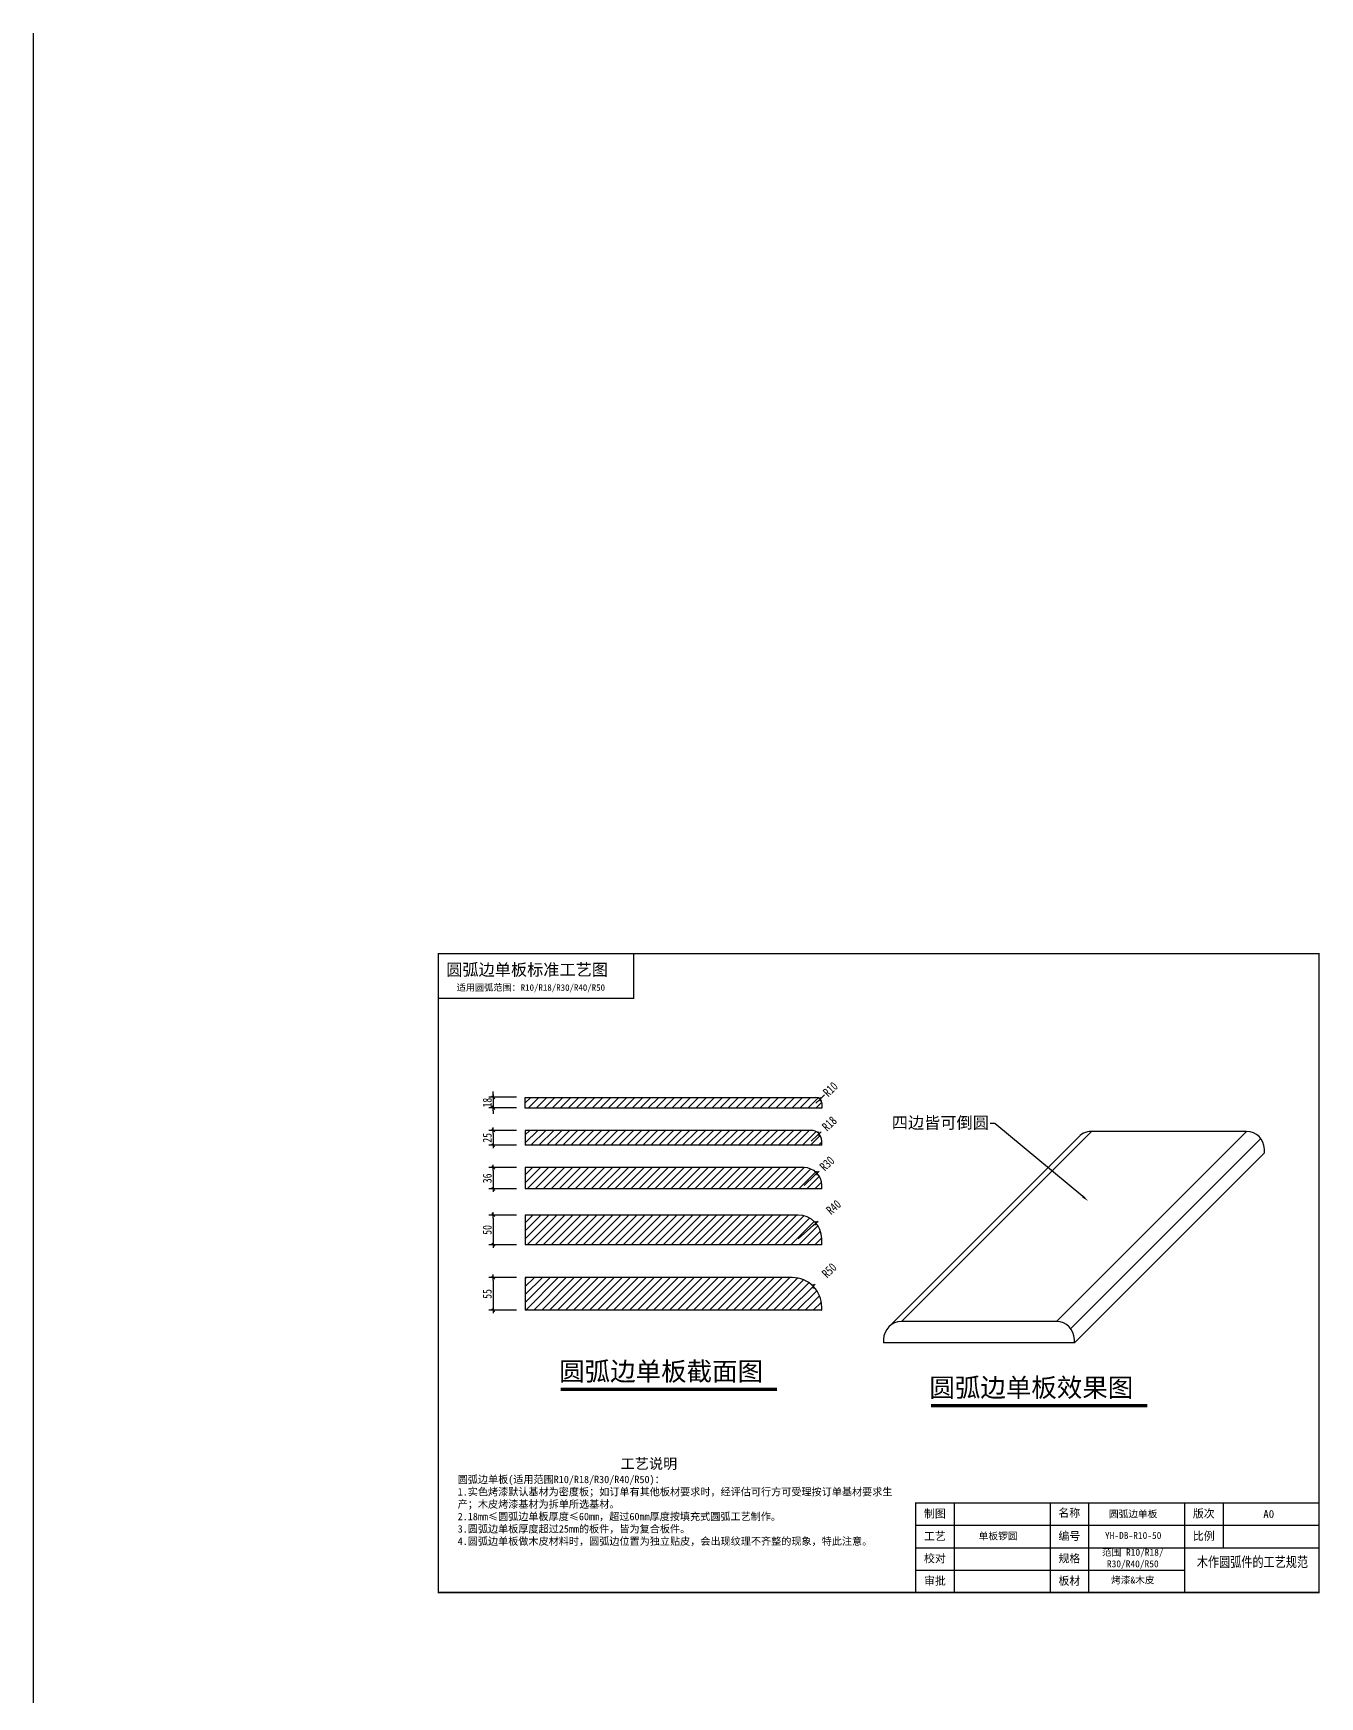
# Model space of a CAD drawing. Header units: millimetres. Extents: x 1116 to 19180, y 5378 to 16725.
# Drawn here: x 4805 to 6974, y 13920 to 16725 of the extents above; entities that cross this region are included whole.
import ezdxf
from ezdxf import colors
from ezdxf.entities.mleader import LeaderData, LeaderLine
from ezdxf.math import Vec2, Vec3

# ---------------------------------------------------------------- set-up
doc = ezdxf.new("R2010")
doc.units = ezdxf.units.MM
doc.layers.add('YQ_TITLE', color=6, linetype='Continuous')
doc.layers.add('图框', color=7, linetype='Continuous')
doc.layers.add('常用', color=7, linetype='Continuous', lineweight=30)
doc.styles.get("Standard").update_dxf_attribs({"font": 'arial.ttf'})
doc.styles.add('YQ_DIM', font='simfang.ttf', dxfattribs={"width": 0.8})
doc.styles.add('YQ_TITLE', font='simhei.ttf')
doc.styles.add('黑体', font='simhei.ttf')
doc.dimstyles.new('yq5', dxfattribs={"dimscale": 5, "dimtxt": 3, "dimasz": 1, "dimexe": 1.5, "dimexo": 3, "dimgap": 0.5, "dimtad": 1, "dimdec": 1, "dimdsep": 46, "dimtxsty": 'YQ_DIM', "dimblk": 'YQTICK', "dimcen": 0, "dimclrd": 256, "dimclre": 256, "dimclrt": 7, "dimadec": 1, "dimazin": 2, "dimtfac": 1, "dimtdec": 1, "dimtix": 1, "dimtmove": 2, "dimatfit": 2, "dimfxl": 0, "dimtolj": 1, "dimtzin": 0, "dimarcsym": 0})
pattern_1 = [(45, (566.591, -3455.7655), (-6.735192, 6.735192), [])]

# ---------------------------------------------------------------- blocks, each defined once
blk = doc.blocks.new('YQTICK')
blk.add_line((-1, 0), (1, 0))
at = {"const_width": 0.4}
blk.add_lwpolyline([(0.53, 0.53), (-0.53, -0.53)], dxfattribs=at)
blk = doc.blocks.new('*D110')
at = {"lineweight": -2, "transparency": 16777216}
for p, q in [((5619.9, 14930.7), (5573.4, 14930.7)), ((5580.9, 14935.7), (5580.9, 14940.7)), ((5580.9, 14930.7), (5580.9, 14912.7)), ((5619.9, 14912.7), (5573.4, 14912.7)), ((5580.9, 14907.7), (5580.9, 14902.7))]:
    blk.add_line(p, q, dxfattribs=at)
at = {"layer": 'Defpoints', "color": 0, "transparency": 16777216}
for p in [(5634.9, 14930.7), (5580.9, 14912.7), (5634.9, 14912.7)]:
    blk.add_point(p, dxfattribs=at)
at = {"lineweight": -2, "transparency": 16777216, "xscale": 5, "yscale": 5, "zscale": 5}
for p, rotation in [((5580.9, 14930.7), 270), ((5580.9, 14912.7), 90)]:
    blk.add_blockref('YQTICK', p, dxfattribs=dict(at, rotation=rotation))
at = {"color": 7, "transparency": 16777216, "insert": (5570.8, 14921.7), "char_height": 15, "attachment_point": 5, "rotation": 90, "style": 'YQ_DIM'}
blk.add_mtext('\\A1;18', dxfattribs=at)
blk = doc.blocks.new('*D111')
at = {"lineweight": -2, "transparency": 16777216}
for p, q in [((5619.9, 14874.9), (5573.4, 14874.9)), ((5580.9, 14869.9), (5580.9, 14854.9)), ((5619.9, 14849.9), (5573.4, 14849.9))]:
    blk.add_line(p, q, dxfattribs=at)
at = {"layer": 'Defpoints', "color": 0, "transparency": 16777216}
for p in [(5634.9, 14874.9), (5580.9, 14849.9), (5634.9, 14849.9)]:
    blk.add_point(p, dxfattribs=at)
at = {"lineweight": -2, "transparency": 16777216, "xscale": 5, "yscale": 5, "zscale": 5}
for p, rotation in [((5580.9, 14874.9), 90), ((5580.9, 14849.9), 270)]:
    blk.add_blockref('YQTICK', p, dxfattribs=dict(at, rotation=rotation))
at = {"color": 7, "transparency": 16777216, "insert": (5570.8, 14862.4), "char_height": 15, "attachment_point": 5, "rotation": 90, "style": 'YQ_DIM'}
blk.add_mtext('\\A1;25', dxfattribs=at)
blk = doc.blocks.new('*D112')
at = {"lineweight": -2, "transparency": 16777216}
for p, q in [((5619.9, 14812.1), (5573.4, 14812.1)), ((5580.9, 14807.1), (5580.9, 14781.1)), ((5619.9, 14776.1), (5573.4, 14776.1))]:
    blk.add_line(p, q, dxfattribs=at)
at = {"layer": 'Defpoints', "color": 0, "transparency": 16777216}
for p in [(5634.9, 14812.1), (5580.9, 14776.1), (5634.9, 14776.1)]:
    blk.add_point(p, dxfattribs=at)
at = {"lineweight": -2, "transparency": 16777216, "xscale": 5, "yscale": 5, "zscale": 5}
for p, rotation in [((5580.9, 14812.1), 90), ((5580.9, 14776.1), 270)]:
    blk.add_blockref('YQTICK', p, dxfattribs=dict(at, rotation=rotation))
at = {"color": 7, "transparency": 16777216, "insert": (5570.8, 14794.1), "char_height": 15, "attachment_point": 5, "rotation": 90, "style": 'YQ_DIM'}
blk.add_mtext('\\A1;36', dxfattribs=at)
blk = doc.blocks.new('*D113')
at = {"lineweight": -2, "transparency": 16777216}
for p, q in [((5619.9, 14732.1), (5573.4, 14732.1)), ((5580.9, 14727.1), (5580.9, 14687.1)), ((5619.9, 14682.1), (5573.4, 14682.1))]:
    blk.add_line(p, q, dxfattribs=at)
at = {"layer": 'Defpoints', "color": 0, "transparency": 16777216}
for p in [(5634.9, 14732.1), (5580.9, 14682.1), (5634.9, 14682.1)]:
    blk.add_point(p, dxfattribs=at)
at = {"lineweight": -2, "transparency": 16777216, "xscale": 5, "yscale": 5, "zscale": 5}
for p, rotation in [((5580.9, 14732.1), 90), ((5580.9, 14682.1), 270)]:
    blk.add_blockref('YQTICK', p, dxfattribs=dict(at, rotation=rotation))
at = {"color": 7, "transparency": 16777216, "insert": (5570.8, 14707.1), "char_height": 15, "attachment_point": 5, "rotation": 90, "style": 'YQ_DIM'}
blk.add_mtext('\\A1;50', dxfattribs=at)
blk = doc.blocks.new('*D114')
at = {"lineweight": -2, "transparency": 16777216}
for p, q in [((5619.9, 14626.7), (5573.4, 14626.7)), ((5580.9, 14621.7), (5580.9, 14576.7)), ((5619.9, 14571.7), (5573.4, 14571.7))]:
    blk.add_line(p, q, dxfattribs=at)
at = {"layer": 'Defpoints', "color": 0, "transparency": 16777216}
for p in [(5634.9, 14626.7), (5580.9, 14571.7), (5634.9, 14571.7)]:
    blk.add_point(p, dxfattribs=at)
at = {"lineweight": -2, "transparency": 16777216, "xscale": 5, "yscale": 5, "zscale": 5}
for p, rotation in [((5580.9, 14626.7), 90), ((5580.9, 14571.7), 270)]:
    blk.add_blockref('YQTICK', p, dxfattribs=dict(at, rotation=rotation))
at = {"color": 7, "transparency": 16777216, "insert": (5570.8, 14599.2), "char_height": 15, "attachment_point": 5, "rotation": 90, "style": 'YQ_DIM'}
blk.add_mtext('\\A1;55', dxfattribs=at)
blk = doc.blocks.new('*D78')
at = {"lineweight": -2, "transparency": 16777216}
for p, q in [((6124.9, 14920.7), (6132.1, 14927.6)), ((6135.7, 14931.1), (6139.3, 14934.6))]:
    blk.add_line(p, q, dxfattribs=at)
at = {"layer": 'Defpoints', "color": 0, "transparency": 16777216}
for p in [(6132.1, 14927.6), (6124.9, 14920.7)]:
    blk.add_point(p, dxfattribs=at)
at = {"lineweight": -2, "transparency": 16777216, "xscale": 5, "yscale": 5, "zscale": 5, "rotation": 224.0160977499731}
blk.add_blockref('YQTICK', (6132.1, 14927.6), dxfattribs=at)
at = {"color": 7, "transparency": 16777216, "insert": (6149.4, 14944.3), "char_height": 15, "attachment_point": 5, "rotation": 44.0161, "style": 'YQ_DIM'}
blk.add_mtext('\\A1;R10', dxfattribs=at)
blk = doc.blocks.new('*D79')
at = {"lineweight": -2, "transparency": 16777216}
blk.add_line((6116.9, 14856.9), (6126.3, 14865.9), dxfattribs=at)
at = {"layer": 'Defpoints', "color": 0, "transparency": 16777216}
for p in [(6129.9, 14869.3), (6116.9, 14856.9)]:
    blk.add_point(p, dxfattribs=at)
at = {"lineweight": -2, "transparency": 16777216, "xscale": 5, "yscale": 5, "zscale": 5, "rotation": 43.77074317255138}
blk.add_blockref('YQTICK', (6129.9, 14869.3), dxfattribs=at)
at = {"color": 7, "transparency": 16777216, "insert": (6147.6, 14886.3), "char_height": 15, "attachment_point": 5, "rotation": 43.7707, "style": 'YQ_DIM'}
blk.add_mtext('\\A1;R18', dxfattribs=at)
blk = doc.blocks.new('*D80')
at = {"lineweight": -2, "transparency": 16777216}
blk.add_line((6104.9, 14782.1), (6123, 14799.4), dxfattribs=at)
at = {"layer": 'Defpoints', "color": 0, "transparency": 16777216}
for p in [(6104.9, 14782.1), (6126.6, 14802.8)]:
    blk.add_point(p, dxfattribs=at)
at = {"lineweight": -2, "transparency": 16777216, "xscale": 5, "yscale": 5, "zscale": 5, "rotation": 43.53911980858714}
blk.add_blockref('YQTICK', (6126.6, 14802.8), dxfattribs=at)
at = {"color": 7, "transparency": 16777216, "insert": (6143.7, 14819), "char_height": 15, "attachment_point": 5, "rotation": 43.5391, "style": 'YQ_DIM'}
blk.add_mtext('\\A1;R30', dxfattribs=at)
blk = doc.blocks.new('*D81')
at = {"lineweight": -2, "transparency": 16777216}
blk.add_line((6094.9, 14692.1), (6121, 14715.3), dxfattribs=at)
at = {"layer": 'Defpoints', "color": 0, "transparency": 16777216}
for p in [(6124.8, 14718.6), (6094.9, 14692.1)]:
    blk.add_point(p, dxfattribs=at)
at = {"lineweight": -2, "transparency": 16777216, "xscale": 5, "yscale": 5, "zscale": 5, "rotation": 41.62976679228889}
blk.add_blockref('YQTICK', (6124.8, 14718.6), dxfattribs=at)
at = {"color": 7, "transparency": 16777216, "insert": (6154.8, 14745.4), "char_height": 15, "attachment_point": 5, "rotation": 41.6298, "style": 'YQ_DIM'}
blk.add_mtext('\\A1;R40', dxfattribs=at)
blk = doc.blocks.new('*D82')
at = {"lineweight": -2, "transparency": 16777216}
blk.add_line((6084.9, 14576.7), (6116.8, 14608.4), dxfattribs=at)
at = {"layer": 'Defpoints', "color": 0, "transparency": 16777216}
for p in [(6120.3, 14612), (6084.9, 14576.7)]:
    blk.add_point(p, dxfattribs=at)
at = {"lineweight": -2, "transparency": 16777216, "xscale": 5, "yscale": 5, "zscale": 5, "rotation": 44.79744375888162}
blk.add_blockref('YQTICK', (6120.3, 14612), dxfattribs=at)
at = {"color": 7, "transparency": 16777216, "insert": (6147.4, 14638.8), "char_height": 15, "attachment_point": 5, "rotation": 44.7974, "style": 'YQ_DIM'}
blk.add_mtext('\\A1;R50', dxfattribs=at)

msp = doc.modelspace()

# ---------------------------------------------------------------- hatches: boundary and pattern name
h = msp.add_hatch()
h.set_pattern_fill('ANSI31', color=256, scale=3)
h.set_pattern_definition(pattern_1)
h.paths.add_polyline_path([(6134.87, 14912.65), (6134.87, 14920.65, 0.4142136), (6124.87, 14930.65), (5634.87, 14930.65), (5634.87, 14912.65)])
h = msp.add_hatch()
h.set_pattern_fill('ANSI31', color=256, scale=3)
h.set_pattern_definition(pattern_1)
h.paths.add_polyline_path([(6134.87, 14849.86), (6134.87, 14856.86, 0.4142136), (6116.87, 14874.86), (5634.87, 14874.86), (5634.87, 14849.86)])
h = msp.add_hatch()
h.set_pattern_fill('ANSI31', color=256, scale=3)
h.set_pattern_definition(pattern_1)
h.paths.add_polyline_path([(5634.87, 14812.15), (5634.87, 14776.15), (6134.87, 14776.15), (6134.87, 14782.15, 0.4142136), (6104.87, 14812.15)])
h = msp.add_hatch()
h.set_pattern_fill('ANSI31', color=256, scale=3)
h.set_pattern_definition(pattern_1)
h.paths.add_polyline_path([(5634.87, 14732.07), (5634.87, 14682.07), (6134.87, 14682.07), (6134.87, 14692.07, 0.4142136), (6094.87, 14732.07)])
h = msp.add_hatch()
h.set_pattern_fill('ANSI31', color=256, scale=3)
h.set_pattern_definition(pattern_1)
h.paths.add_polyline_path([(5634.87, 14626.74), (5634.87, 14571.74), (6134.87, 14571.74), (6134.87, 14576.74, 0.4142136), (6084.87, 14626.74)])

# ---------------------------------------------------------------- linework, layer by layer
for p, q in [((4805.29, 16724.77), (4805.29, 5377.64)), ((5634.87, 14930.65), (6124.87, 14930.65)), ((5634.87, 14912.65), (5634.87, 14930.65)), ((6134.87, 14912.65), (5634.87, 14912.65)), ((6134.87, 14920.65), (6134.87, 14912.65)), ((6116.87, 14874.86), (5634.87, 14874.86)), ((5634.87, 14874.86), (5634.87, 14849.86)), ((6269.11, 14552.56), (6589.45, 14872.9)), ((6530.69, 14552.56), (6851.03, 14872.9)), ((6851.03, 14873.23), (6589.45, 14873.23)), ((6134.87, 14849.86), (5634.87, 14849.86)), ((6134.87, 14849.86), (6134.87, 14856.86)), ((6247.9, 14543.77), (6565.75, 14861.62)), ((6554.65, 14540.62), (6874.99, 14860.96)), ((6881.03, 14837.23), (6881.03, 14843.23)), ((6104.87, 14812.15), (5634.87, 14812.15)), ((5634.87, 14812.15), (5634.87, 14776.15)), ((6560.69, 14516.56), (6881.03, 14836.9)), ((6134.87, 14776.15), (6134.87, 14782.15)), ((6134.87, 14776.15), (5634.87, 14776.15)), ((6094.87, 14732.07), (5634.87, 14732.07)), ((5634.87, 14732.07), (5634.87, 14682.07)), ((6134.87, 14682.07), (5634.87, 14682.07)), ((6134.87, 14682.07), (6134.87, 14692.07)), ((6084.87, 14626.74), (5634.87, 14626.74)), ((5634.87, 14626.74), (5634.87, 14571.74)), ((6134.87, 14571.74), (5634.87, 14571.74)), ((6134.87, 14571.74), (6134.87, 14576.74)), ((6530.69, 14552.56), (6269.11, 14552.56)), ((6239.11, 14522.56), (6239.11, 14516.56)), ((6560.69, 14516.56), (6239.11, 14516.56)), ((6560.69, 14516.56), (6560.69, 14522.56))]:
    msp.add_line(p, q)
for centre, radius, start, end in [((6124.87, 14920.65), 10, 0, 90), ((6116.87, 14856.86), 18, 0, 90), ((6589.45, 14843.23), 30, 90, 142.19017), ((6851.03, 14843.23), 30, 0, 90), ((6104.87, 14782.15), 30, 0, 90), ((6094.87, 14692.07), 40, 0, 90), ((6084.87, 14576.74), 50, 0, 90), ((6269.11, 14522.56), 30, 90, 180), ((6530.69, 14522.56), 30, 0, 90)]:
    msp.add_arc(centre, radius, start, end)
at = {"layer": 'YQ_TITLE', "const_width": 5.6}
for points in [[(5694.67, 14438.23), (6059.4, 14438.23)], [(6318.92, 14410.9), (6683.65, 14410.9)]]:
    msp.add_lwpolyline(points, dxfattribs=at)
at = {"layer": '图框'}
for p, q in [((6357.9, 14246.89), (6357.9, 14095.75)), ((6519.84, 14246.89), (6519.84, 14095.75)), ((6584.61, 14246.89), (6584.61, 14095.75)), ((6746.56, 14246.89), (6746.56, 14095.75)), ((6811.33, 14246.89), (6811.33, 14171.32)), ((6293.12, 14209.11), (6973.27, 14209.11)), ((6293.12, 14171.32), (6973.27, 14171.32)), ((6293.12, 14133.53), (6746.56, 14133.53))]:
    msp.add_line(p, q, dxfattribs=at)
at = {"layer": '常用', "lineweight": -3, "const_width": 2.31}
msp.add_lwpolyline([(6973.27, 14246.89), (6293.12, 14246.89), (6293.12, 14095.75), (5488.27, 14095.75), (5488.27, 15172.66), (6973.27, 15172.66), (6973.27, 14095.75), (6293.12, 14095.75)], dxfattribs=at)
msp.add_lwpolyline([(5488.27, 15172.66), (5817.72, 15172.66), (5817.72, 15097.7), (5488.27, 15097.7)], close=True, dxfattribs=at)

# ---------------------------------------------------------------- texts
at = {"insert": (5520.92, 14321.81), "char_height": 12.5, "attachment_point": 1}
msp.add_mtext_dynamic_manual_height_columns('\\pi274.65575;{\\fSimHei|b0|i0|c134|p49;\\H1.4x;工艺说明\\P\\pi0;\\H0.71429x;圆弧边单板(适用范围R10/R18/R30/R40/R50)：\\P1\\fSimHei|b0|i0|c0|p49;.\\fSimHei|b0|i0|c134|p49;实色烤漆默认基材为密度板；如订单有其他板材要求时，经评估可行方可受理按订单基材要求生产；木皮烤漆基材为拆单所选基材。\\P2\\fSimHei|b0|i0|c0|p49;.\\fSimHei|b0|i0|c134|p49;18mm≤圆弧边单板厚度≤60mm，超过60mm厚度按填充式圆弧工艺制作。\\P3.圆弧边单板厚度超过25mm的板件，皆为复合板件。\\P4.圆弧边单板做木皮材料时，圆弧边位置为独立贴皮，会出现纹理不齐整的现象，特此注意。}', width=751.1002, gutter_width=875, heights=[0], dxfattribs=at)
at = {"layer": 'YQ_TITLE', "style": 'YQ_TITLE'}
for s, height, p in [('圆弧边单板标准工艺图 ', 20, (5501.59, 15135.88)), ('适用圆弧范围：R10/R18/R30/R40/R50', 11, (5519.38, 15110.25)), ('圆弧边单板截面图', 31.5, (5692.02, 14452.91)), ('圆弧边单板效果图', 31.5, (6316.27, 14425.58))]:
    msp.add_text(s, height=height, dxfattribs=at).set_placement(p)
at = {"layer": '图框', "attachment_point": 5, "style": '黑体'}
for s, insert, char_height, width in [('制图', (6325.51, 14228), 13.495, 64.7764), ('{\\fﾺￚￌﾣﾤ|b0|i0|c134|p2;名称}', (6552.04, 14229.23), 13.4951, 64.7764), ('{\\fSimSun|b0|i0|c134|p2;\\C3;圆弧边单板}', (6659.82, 14227.51), 11.6607, 161.9411), ('版次', (6778.94, 14228), 13.495, 64.7764), ('A0', (6888.43, 14227.95), 13.495, 64.7764), ('工艺', (6325.51, 14190.21), 13.495, 64.7764), ('{\\fSimSun|b0|i0|c134|p2;\\C3;单板锣圆}', (6432.1, 14190.21), 11.6607, 161.9411), ('编号', (6552.23, 14190.21), 13.495, 64.7764), ('{\\fSimSun|b0|i0|c134|p2;\\C3;YH-DB-R10-50}', (6659.89, 14191.86), 11.6607, 161.9411), ('比例', (6778.94, 14190.21), 13.495, 64.7764), ('{\\fSimSun|b0|i0|c134|p2;\\C3;范围 R10/R18/\\PR30/R40/R50}', (6659.24, 14152.41), 11.6607, 161.9411), ('校对', (6325.51, 14152.43), 13.495, 64.7764), ('规格', (6552.23, 14152.43), 13.495, 64.7764), ('{\\fSimSun|b0|i0|c134|p2;\\W0.8;\\C0;木作圆弧件的工艺规范}', (6861, 14146.35), 17.1842, 229.0654), ('审批', (6325.51, 14114.64), 13.495, 64.7764), ('板材', (6552.23, 14114.64), 13.495, 64.7764), ('{\\fSimSun|b0|i0|c134|p2;\\C3;烤漆&木皮}', (6659.24, 14116.11), 11.6607, 161.9411)]:
    msp.add_mtext(s, dxfattribs=dict(at, insert=insert, char_height=char_height, width=width))

# ---------------------------------------------------------------- dimensions: what is measured, and where the dimension line sits
for center, mpoint, picture, middle in [((6124.87, 14920.65), (6132.06, 14927.6), '*D78', (6149.36, 14944.32)), ((6116.87, 14856.86), (6129.87, 14869.31), '*D79', (6147.57, 14886.27)), ((6104.87, 14782.15), (6126.62, 14802.82), '*D80', (6143.69, 14819.04)), ((6094.87, 14692.07), (6124.77, 14718.64), '*D81', (6154.84, 14745.38)), ((6084.87, 14576.74), (6120.35, 14611.97), '*D82', (6147.36, 14638.79))]:
    dim = msp.add_radius_dim(center=center, mpoint=mpoint, dimstyle='yq5', override={"dimfxl": 30, "dimfxlon": 1})
    dim.commit()
    dim.dimension.update_dxf_attribs({"geometry": picture, "text_midpoint": middle, "dimtype": 164})
for base, p1, p2, picture, middle in [((5580.87, 14912.65), (5634.87, 14930.65), (5634.87, 14912.65), '*D110', (5570.78, 14921.65)), ((5580.87, 14849.86), (5634.87, 14874.86), (5634.87, 14849.86), '*D111', (5570.78, 14862.36)), ((5580.87, 14776.15), (5634.87, 14812.15), (5634.87, 14776.15), '*D112', (5570.78, 14794.15)), ((5580.87, 14682.07), (5634.87, 14732.07), (5634.87, 14682.07), '*D113', (5570.78, 14707.07)), ((5580.87, 14571.74), (5634.87, 14626.74), (5634.87, 14571.74), '*D114', (5570.78, 14599.24))]:
    dim = msp.add_linear_dim(base=base, p1=p1, p2=p2, angle=90, dimstyle='yq5')
    dim.commit()
    dim.dimension.update_dxf_attribs({"geometry": picture, "text_midpoint": middle})

# ---------------------------------------------------------------- leaders
ml = msp.add_multileader_mtext('Standard')
ml.set_content('{\\fSimHei|b0|i0|c134|p49;四边皆可倒圆}', color=256)
ml.set_leader_properties()
ml.build(insert=Vec2(0, 0))
ml.multileader.update_dxf_attribs({"arrow_head_size": 12})
ctx = ml.context
ctx.base_point, ctx.char_height, ctx.arrow_head_size, ctx.plane_origin = Vec3(6247.57, 14886.4), 20, 12, Vec3(6103.45, 14840.67)
ctx.text_align_type = 2
notes = []
notes.append((ctx, [(1, (1, 1, 0), (6426.54, 14886.4), (-1, 0), 8, [(0, [(6584.18, 14755.76)], 0, [])])]))
ctx.mtext.insert, ctx.mtext.width, ctx.mtext.alignment, ctx.mtext.flow_direction = Vec3(6416.54, 14897.92), 196.6559, 3, 5
for ctx, leaders in notes:
    for number, flags, end, landing, length, lines in leaders:
        leader = LeaderData()
        leader.index, (leader.has_last_leader_line, leader.has_dogleg_vector, leader.attachment_direction) = number, flags
        leader.last_leader_point, leader.dogleg_vector, leader.dogleg_length = Vec3(end), Vec3(landing), length
        for number, points, colour, breaks in lines:
            line = LeaderLine()
            line.index, line.vertices, line.color, line.breaks = number, Vec3.list(points), colors.encode_raw_color(colour), breaks
            leader.lines.append(line)
        ctx.leaders.append(leader)

doc.saveas('drawing.dxf')
